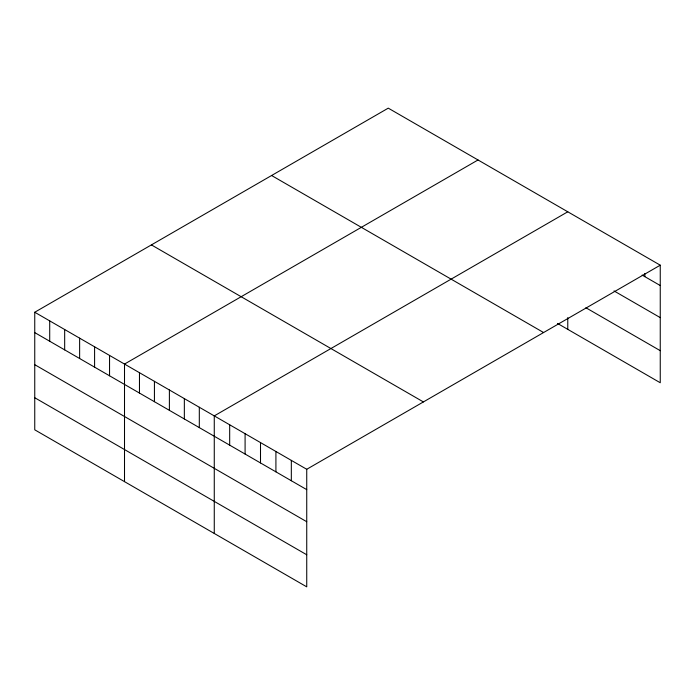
<?xml version="1.0" encoding="UTF-8"?>
<svg xmlns="http://www.w3.org/2000/svg" width="695" height="695" viewBox="0 0 695 695"><rect width="100%" height="100%" fill="white"/><g stroke="black" fill="none" stroke-linecap="round" stroke-linejoin="round"><path stroke-width="1.04" d="M34.75 312.246L306.738 469.281L306.738 586.849L34.75 429.814L34.75 312.246L388.262 108.151L660.25 265.186L660.25 382.754L557.486 323.418M478.012 159.972L124.509 364.067L124.509 481.635M567.772 211.793L214.268 415.888L214.268 533.456M306.738 469.281L660.25 265.186M642.119 275.072L660.25 285.541M614.015 290.927L660.25 317.624M585.902 307.746L660.25 350.671M271.597 175.505L543.594 332.54M151.406 244.901L423.403 401.927M34.75 332.601L306.738 489.636M34.75 364.684L306.738 521.719M34.75 397.731L306.738 554.766M644.838 273.43L644.838 276.645M567.772 317.598L567.772 329.361M291.327 460.385L291.327 480.74M275.915 451.481L275.915 471.844M260.503 442.585L260.503 462.94M245.092 433.689L245.092 454.043M229.68 424.793L229.68 445.147M199.309 407.253L199.309 427.607M184.349 398.617L184.349 418.972M169.389 389.982L169.389 410.337M154.429 381.346L154.429 401.701M139.469 372.702L139.469 393.066M109.549 355.432L109.549 375.786M94.59 346.796L94.59 367.151M79.63 338.161L79.63 358.516M64.67 329.526L64.67 349.88M49.71 320.882L49.71 341.245"/></g></svg>
